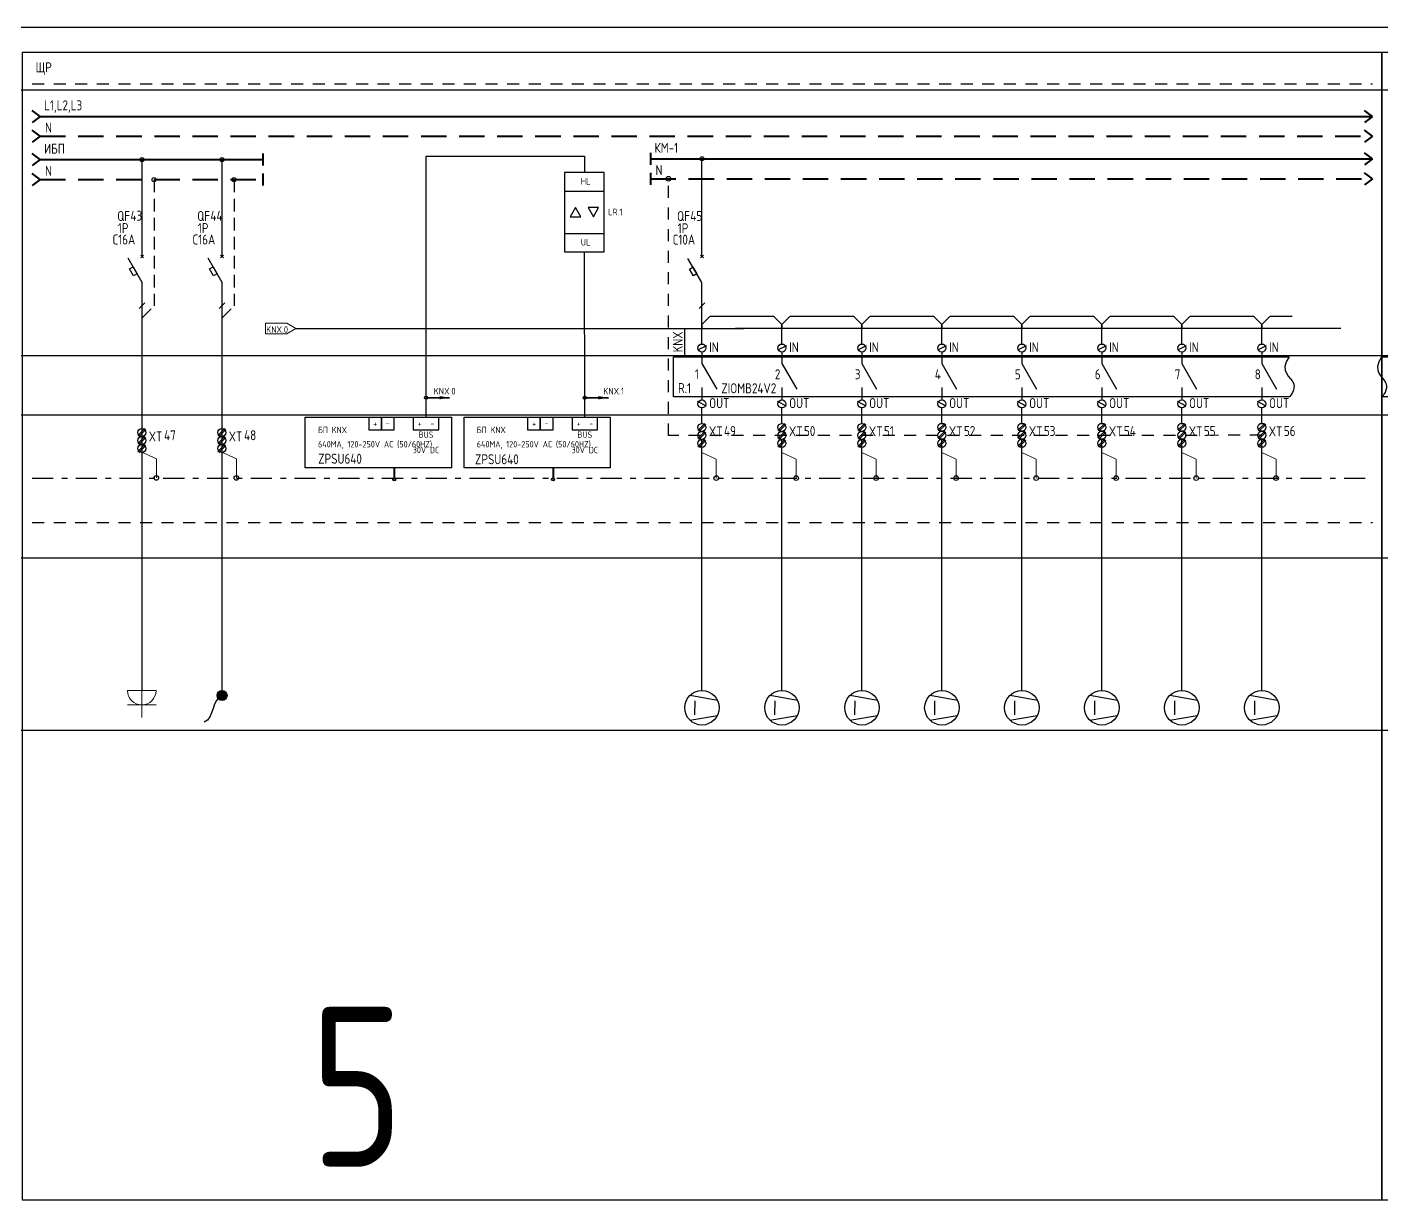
# Model space of a CAD drawing. Header units: millimetres. Extents: x -174 to 283928, y 1291 to 21053.
# Drawn here: x 1416.2 to 1755, y 1291 to 1584.4 of the extents above; entities that cross this region are included whole.
import ezdxf
from ezdxf.enums import TextEntityAlignment as Align

# ---------------------------------------------------------------- set-up
doc = ezdxf.new("R2010")
doc.units = ezdxf.units.MM
for name, pattern in [('HIDDEN2', [4.7625, 3.175, -1.5875]), ('JIS_02_0.7', [1.35, 0.75, -0.6]), ('Штрихштриховая', [10.936111, 5.291667, -2.116667, 1.411111, -2.116667])]:
    doc.linetypes.add(name, pattern=pattern)
doc.layers.add('0-Область подсчета', color=152, linetype='Continuous', plot=False, transparency=0.5)
doc.layers.add('0_ХТ', color=7, linetype='Continuous')
doc.layers.add('Нумерация QF', color=7, linetype='Continuous')
doc.layers.add('_0_ PE_проводник', color=3, linetype='Штрихштриховая', lineweight=20)
doc.layers.add('Таблицы', color=7, linetype='Continuous', lineweight=13)
doc.styles.get("Standard").update_dxf_attribs({"font": 'arial.ttf'})
doc.styles.add('UNC_A', font='GOST2304A.ttf')
doc.styles.add('Unecom', font='GOST2304A.ttf', dxfattribs={"height": 2.5})
doc.styles.add('СПДС 250', font='isocpeur.ttf', dxfattribs={"width": 0.8, "height": 250})
doc.dimstyles.new('ISO-25', dxfattribs={"dimtxt": 2.5, "dimasz": 2.5, "dimexe": 1.25, "dimexo": 0.625, "dimtad": 1, "dimtxsty": 'Standard', "dimcen": 2.5, "dimadec": 0, "dimazin": 0, "dimtfac": 1, "dimtmove": 0, "dimatfit": 3, "dimfxl": 1, "dimarcsym": 0})

# ---------------------------------------------------------------- blocks, each defined once
blk = doc.blocks.new('*U239')
at = {"lineweight": 40}
for p, q in [((0, 0), (-2, 1.5)), ((0, 0), (-2, -1.5)), ((0, -5), (-2, -3.5)), ((0, -5), (-2, -6.5))]:
    blk.add_line(p, q, dxfattribs=at)
at = {"linetype": 'ByBlock', "lineweight": 40}
for points in [[(0, 0), (55.66, 0)], [(55.66, 1.5), (55.66, -1.5)], [(55.66, -3.5), (55.66, -6.5)]]:
    blk.add_lwpolyline(points, dxfattribs=at)
at = {"color": 4, "linetype": 'HIDDEN2', "lineweight": 40, "ltscale": 2}
blk.add_lwpolyline([(0, -5), (55.66, -5)], dxfattribs=at)
at = {"insert": (1.24, -1.57), "char_height": 2.5, "attachment_point": 1, "style": 'UNC_A'}
blk.add_mtext_dynamic_manual_height_columns('N', width=3.8436, gutter_width=12.5, heights=[0], dxfattribs=at)
at = {"style": 'UNC_A'}
blk.add_attdef('ЛИНИЯ', (1, 1.5), '', height=2.5, dxfattribs=at)
blk = doc.blocks.new('*U28')
at = {"lineweight": 25}
blk.add_line((-0.7, -0.71), (0.7, 0.71), dxfattribs=at)
blk = doc.blocks.new('*U118')
for p, q in [((0, -36.27), (0, -12.05)), ((0, -42.79), (-3.51, -36.72)), ((-0.35, -36.62), (0.35, -35.91)), ((0.35, -36.62), (-0.35, -35.91)), ((0, -54.31), (0, -42.79))]:
    blk.add_line(p, q)
at = {"color": 4, "linetype": 'HIDDEN2'}
for p in [(3, -17.05), (0, -51.65)]:
    blk.add_line(p, (3, -48.65), dxfattribs=at)
blk.add_lwpolyline([(-2.12, -41.12), (-3.12, -39.39), (-2.25, -38.89), (-1.25, -40.62)], close=True)
for centre in [(0, -12.05), (3, -17.05)]:
    blk.add_circle(centre, 0.5)
at = {"insert": (-6.21, -24.9), "char_height": 2.5, "attachment_point": 1, "style": 'Unecom'}
blk.add_mtext_dynamic_manual_height_columns('\\pxql;QF', width=5.7065, gutter_width=12.5, heights=[4.37], dxfattribs=at)
at = {"style": 'Unecom'}
blk.add_attdef('N', (-3.15, -27.4), '', height=2.5, dxfattribs=at)
for tag, p in [('P', (-3.4, -30.43)), ('A', (-1.7, -33.28))]:
    blk.add_attdef(tag, text='', height=2.5, dxfattribs=at).set_placement(p, align=Align.RIGHT)
blk = doc.blocks.new('*U78')
h = blk.add_hatch()
h.set_pattern_fill('ANGLE', color=0)
h.set_pattern_definition([(0, (-2.5674, 3.856), (0, 6.985), [5.08, -1.905]), (90, (-2.5674, 3.856), (-6.985, 4e-16), [5.08, -1.905])])
h.paths.add_polyline_path([(1.25, -1.25, 1), (-1.25, -1.25, 1)])
at = {"linetype": 'ByBlock'}
h = blk.add_hatch(color=0, dxfattribs=at)
h.dxf.hatch_style = 1
h.paths.add_polyline_path([(1.25, -1.25, 1), (-1.25, -1.25, 1)])
at = {"color": 0, "linetype": 'ByBlock'}
blk.add_circle((0, -1.25), 1.25, dxfattribs=at)
at = {"color": 0, "linetype": 'ByBlock', "start_tangent": (-9.510702, -2.8276), "end_tangent": (-11.984182, -3.983771)}
blk.add_spline([(0, -1.25), (-4.46, -7.89)], degree=3, dxfattribs=at)
blk = doc.blocks.new('24-4')
for p, q in [((0, 19.84), (0, 23.7)), ((20, 19.84), (20, 23.7)), ((40, 19.84), (40, 23.7)), ((60, 19.84), (60, 23.7)), ((80, 19.84), (80, 23.7)), ((100, 19.84), (100, 23.7)), ((120, 19.84), (120, 23.7)), ((140, 19.84), (140, 23.7)), ((160, 19.84), (160, 23.7)), ((180, 19.84), (180, 23.7)), ((200, 19.84), (200, 23.7)), ((220, 19.84), (220, 23.7)), ((240, 19.84), (240, 23.7)), ((260, 19.84), (260, 23.7)), ((280, 19.84), (280, 23.7)), ((300, 19.84), (300, 23.7)), ((0, 17.84), (0, 14.96)), ((20, 17.84), (20, 14.96)), ((40, 17.84), (40, 14.96)), ((60, 17.84), (60, 14.96)), ((80, 17.84), (80, 14.96)), ((100, 17.84), (100, 14.96)), ((120, 17.84), (120, 14.96)), ((140, 17.84), (140, 14.96)), ((160, 17.84), (160, 14.96)), ((180, 17.84), (180, 14.96)), ((200, 17.84), (200, 14.96)), ((220, 17.84), (220, 14.96)), ((240, 17.84), (240, 14.96)), ((260, 17.84), (260, 14.96)), ((280, 17.84), (280, 14.96)), ((300, 17.84), (300, 14.96)), ((0, 14.96), (3.69, 8.57)), ((20, 14.96), (23.69, 8.57)), ((40, 14.96), (43.69, 8.57)), ((60, 14.96), (63.69, 8.57)), ((80, 14.96), (83.69, 8.57)), ((100, 14.96), (103.69, 8.57)), ((120, 14.96), (123.69, 8.57)), ((140, 14.96), (143.69, 8.57)), ((160, 14.96), (163.69, 8.57)), ((180, 14.96), (183.69, 8.57)), ((200, 14.96), (203.69, 8.57)), ((220, 14.96), (223.69, 8.57)), ((240, 14.96), (243.69, 8.57)), ((260, 14.96), (263.69, 8.57)), ((280, 14.96), (283.69, 8.57)), ((300, 14.96), (303.69, 8.57)), ((0, 8.96), (0, 5.86)), ((20, 8.96), (20, 5.86)), ((40, 8.96), (40, 5.86)), ((60, 8.96), (60, 5.86)), ((80, 8.96), (80, 5.86)), ((100, 8.96), (100, 5.86)), ((120, 8.96), (120, 5.86)), ((140, 8.96), (140, 5.86)), ((160, 8.96), (160, 5.86)), ((180, 8.96), (180, 5.86)), ((200, 8.96), (200, 5.86)), ((220, 8.96), (220, 5.86)), ((240, 8.96), (240, 5.86)), ((260, 8.96), (260, 5.86)), ((280, 8.96), (280, 5.86)), ((300, 8.96), (300, 5.86)), ((0, 0), (0, 3.86)), ((20, 0), (20, 3.86)), ((40, 0), (40, 3.86)), ((60, 0), (60, 3.86)), ((80, 0), (80, 3.86)), ((100, 0), (100, 3.86)), ((120, 0), (120, 3.86)), ((140, 0), (140, 3.86)), ((160, 0), (160, 3.86)), ((180, 0), (180, 3.86)), ((200, 0), (200, 3.86)), ((220, 0), (220, 3.86)), ((240, 0), (240, 3.86)), ((260, 0), (260, 3.86)), ((280, 0), (280, 3.86)), ((300, 0), (300, 3.86))]:
    blk.add_line(p, q)
at = {"linetype": 'ByBlock', "lineweight": -2}
for points in [[(1.1, 19.4), (-1.1, 18.28)], [(21.1, 19.4), (18.9, 18.28)], [(41.1, 19.4), (38.9, 18.28)], [(61.1, 19.4), (58.9, 18.28)], [(81.1, 19.4), (78.9, 18.28)], [(101.1, 19.4), (98.9, 18.28)], [(121.1, 19.4), (118.9, 18.28)], [(141.1, 19.4), (138.9, 18.28)], [(161.1, 19.4), (158.9, 18.28)], [(181.1, 19.4), (178.9, 18.28)], [(201.1, 19.4), (198.9, 18.28)], [(221.1, 19.4), (218.9, 18.28)], [(241.1, 19.4), (238.9, 18.28)], [(261.1, 19.4), (258.9, 18.28)], [(281.1, 19.4), (278.9, 18.28)], [(301.1, 19.4), (298.9, 18.28)], [(1.1, 4.3), (-1.1, 5.42)], [(21.1, 4.3), (18.9, 5.42)], [(41.1, 4.3), (38.9, 5.42)], [(61.1, 4.3), (58.9, 5.42)], [(81.1, 4.3), (78.9, 5.42)], [(101.1, 4.3), (98.9, 5.42)], [(121.1, 4.3), (118.9, 5.42)], [(141.1, 4.3), (138.9, 5.42)], [(161.1, 4.3), (158.9, 5.42)], [(181.1, 4.3), (178.9, 5.42)], [(201.1, 4.3), (198.9, 5.42)], [(221.1, 4.3), (218.9, 5.42)], [(241.1, 4.3), (238.9, 5.42)], [(261.1, 4.3), (258.9, 5.42)], [(281.1, 4.3), (278.9, 5.42)], [(301.1, 4.3), (298.9, 5.42)]]:
    blk.add_lwpolyline(points, dxfattribs=at)
for points in [[(-10.03, 16.65), (306.83, 16.65)], [(306.83, 16.65), (306.83, 6.65)], [(306.83, 6.65), (-9.94, 6.65)]]:
    blk.add_lwpolyline(points)
for centre in [(0, 18.84), (20, 18.84), (40, 18.84), (60, 18.84), (80, 18.84), (100, 18.84), (120, 18.84), (140, 18.84), (160, 18.84), (180, 18.84), (200, 18.84), (220, 18.84), (240, 18.84), (260, 18.84), (280, 18.84), (300, 18.84), (0, 4.86), (20, 4.86), (40, 4.86), (60, 4.86), (80, 4.86), (100, 4.86), (120, 4.86), (140, 4.86), (160, 4.86), (180, 4.86), (200, 4.86), (220, 4.86), (240, 4.86), (260, 4.86), (280, 4.86), (300, 4.86)]:
    blk.add_circle(centre, 1)
blk.add_open_spline([(-10.03, 16.65), (-12.64, 12.91), (-6.61, 10.25), (-9.94, 6.65), (-9.94, 6.65)], degree=3)
at = {"char_height": 2.5, "attachment_point": 1, "style": 'UNC_A'}
for s, width, heights, insert in [('IN', 3.0901, [3.08], (1.82, 20.28)), ('IN', 3.0901, [3.08], (21.82, 20.28)), ('IN', 3.0901, [3.08], (41.82, 20.28)), ('IN', 3.0901, [3.08], (61.82, 20.28)), ('IN', 3.0901, [3.08], (81.82, 20.28)), ('IN', 3.0901, [3.08], (101.82, 20.28)), ('IN', 3.0901, [3.08], (121.82, 20.28)), ('IN', 3.0901, [3.08], (141.82, 20.28)), ('IN', 3.0901, [3.08], (161.82, 20.28)), ('IN', 3.0901, [3.08], (181.82, 20.28)), ('IN', 3.0901, [3.08], (201.82, 20.28)), ('IN', 3.0901, [3.08], (221.82, 20.28)), ('IN', 3.0901, [3.08], (241.82, 20.28)), ('IN', 3.0901, [3.08], (261.82, 20.28)), ('IN', 3.0901, [3.08], (281.82, 20.28)), ('IN', 3.0901, [3.08], (301.82, 20.28)), ('9', 4.9854, [3.08], (-1.77, 13.52)), ('10', 4.9854, [3.08], (18.23, 13.52)), ('11', 4.9854, [3.08], (38.23, 13.52)), ('12', 4.9854, [3.08], (58.23, 13.52)), ('13', 4.9854, [3.08], (78.23, 13.52)), ('14', 4.9854, [3.08], (98.23, 13.52)), ('15', 4.9854, [3.08], (118.23, 13.52)), ('16', 4.9854, [3.08], (138.23, 13.52)), ('17', 4.9854, [3.08], (158.23, 13.52)), ('18', 14.3119, [4.09], (178.23, 13.52)), ('19', 4.9854, [3.08], (198.23, 13.52)), ('20', 4.9854, [3.08], (218.23, 13.52)), ('21', 4.9854, [3.08], (238.23, 13.52)), ('22', 4.9854, [3.08], (258.23, 13.52)), ('23', 4.9854, [3.08], (278.23, 13.52)), ('24', 4.9854, [3.08], (298.23, 13.52)), ('OUT', 4.6795, [3.08], (1.82, 6.3)), ('OUT', 4.6795, [3.08], (21.82, 6.3)), ('OUT', 4.6795, [3.08], (41.82, 6.3)), ('OUT', 4.6795, [3.08], (61.82, 6.3)), ('OUT', 4.6795, [3.08], (81.82, 6.3)), ('OUT', 4.6795, [3.08], (101.82, 6.3)), ('OUT', 4.6795, [3.08], (121.82, 6.3)), ('OUT', 4.6795, [3.08], (141.82, 6.3)), ('OUT', 4.6795, [3.08], (161.82, 6.3)), ('OUT', 4.6795, [3.08], (181.82, 6.3)), ('OUT', 4.6795, [3.08], (201.82, 6.3)), ('OUT', 4.6795, [3.08], (221.82, 6.3)), ('OUT', 4.6795, [3.08], (241.82, 6.3)), ('OUT', 4.6795, [3.08], (261.82, 6.3)), ('OUT', 4.6795, [3.08], (281.82, 6.3)), ('OUT', 4.6795, [3.08], (301.82, 6.3))]:
    blk.add_mtext_dynamic_manual_height_columns(s, width=width, gutter_width=12.5, heights=heights, dxfattribs=dict(at, insert=insert))
blk = doc.blocks.new('*U89')
at = {"color": 0}
for p, q in [((-1.72, 1.82), (2.25, 1.09)), ((-1.01, -1), (-1, 1.01)), ((-1.74, -1.8), (2.24, -1.12))]:
    blk.add_line(p, q, dxfattribs=at)
blk.add_circle((0, 0), 2.5, dxfattribs=at)
at = {"color": 18, "true_color": 0x000000, "style": 'Unecom'}
blk.add_attdef('V.', (-0.77, 5.77), '', height=2.5, dxfattribs=at)
blk = doc.blocks.new('XT')
at = {"color": 32, "true_color": 0xcd6928}
for p, q in [((0.75, 0), (-1, -1.75)), ((1, -0.25), (-0.75, -2))]:
    blk.add_line(p, q, dxfattribs=at)
at = {"color": 5}
for p, q in [((0.75, -2), (-1, -3.75)), ((1, -2.25), (-0.75, -4))]:
    blk.add_line(p, q, dxfattribs=at)
at = {"color": 3}
for p, q in [((0.75, -4), (-1, -5.75)), ((1, -4.25), (-0.75, -6))]:
    blk.add_line(p, q, dxfattribs=at)
at = {"color": 32, "true_color": 0xcd6928}
blk.add_circle((0, -1), 1, dxfattribs=at)
at = {"color": 5}
blk.add_circle((0, -3), 1, dxfattribs=at)
at = {"color": 3}
blk.add_circle((0, -5), 1, dxfattribs=at)
at = {"style": 'UNC_A'}
blk.add_attdef('1', (1.75, 0.11), '', height=2.5, dxfattribs=at)
blk = doc.blocks.new('*U116')
for p, q in [((0, -36.27), (0, -11.81)), ((0, -42.79), (-3.51, -36.72)), ((-0.35, -36.62), (0.35, -35.91)), ((0.35, -36.62), (-0.35, -35.91)), ((0, -54.31), (0, -42.79))]:
    blk.add_line(p, q)
blk.add_lwpolyline([(-2.12, -41.12), (-3.12, -39.39), (-2.25, -38.89), (-1.25, -40.62)], close=True)
blk.add_circle((0, -11.81), 0.5)
at = {"insert": (-6.21, -24.9), "char_height": 2.5, "attachment_point": 1, "style": 'Unecom'}
blk.add_mtext_dynamic_manual_height_columns('\\pxql;QF', width=5.7065, gutter_width=12.5, heights=[4.37], dxfattribs=at)
at = {"style": 'Unecom'}
blk.add_attdef('N', (-3.15, -27.4), '', height=2.5, dxfattribs=at)
for tag, p in [('P', (-3.4, -30.43)), ('A', (-1.7, -33.28))]:
    blk.add_attdef(tag, text='', height=2.5, dxfattribs=at).set_placement(p, align=Align.RIGHT)
blk = doc.blocks.new('*U238')
at = {"lineweight": 40}
for p, q in [((180.53, 0), (178.53, 1.5)), ((180.53, 0), (178.53, -1.5)), ((180.53, -5), (178.53, -3.5)), ((180.53, -5), (178.53, -6.5))]:
    blk.add_line(p, q, dxfattribs=at)
at = {"linetype": 'ByBlock', "lineweight": 40}
for points in [[(0, 1.5), (0, -1.5)], [(0, 0), (180.53, 0)], [(0, -3.5), (0, -6.5)]]:
    blk.add_lwpolyline(points, dxfattribs=at)
at = {"color": 4, "linetype": 'HIDDEN2', "lineweight": 40, "ltscale": 2}
blk.add_lwpolyline([(0, -5), (180.53, -5)], dxfattribs=at)
at = {"insert": (1.24, -1.57), "char_height": 2.5, "attachment_point": 1, "style": 'UNC_A'}
blk.add_mtext_dynamic_manual_height_columns('N', width=3.8436, gutter_width=12.5, heights=[0], dxfattribs=at)
at = {"style": 'UNC_A'}
blk.add_attdef('ЛИНИЯ', (1, 1.5), '', height=2.5, dxfattribs=at)
blk = doc.blocks.new('Розетка1')
at = {"layer": 'Таблицы', "color": 1}
for p, q in [((-83.5, 83.5), (83.5, 83.5)), ((0, 0), (0, 158.3)), ((-83.5, 0), (83.5, 0))]:
    blk.add_line(p, q, dxfattribs=at)
blk.add_arc((0, 0), 83.5, 0, 180, dxfattribs=at)
blk.add_arc((0, 0), 83.5, 0, 180, dxfattribs=at)
blk = doc.blocks.new('*U86')
at = {"lineweight": 40}
for p, q in [((0, 0), (-2, 1.5)), ((0, 0), (-2, -1.5)), ((333.18, 0), (331.18, 1.5)), ((333.18, 0), (331.18, -1.5)), ((0, -5), (-2, -3.5)), ((0, -5), (-2, -6.5)), ((333.18, -5), (331.18, -3.5)), ((333.18, -5), (331.18, -6.5))]:
    blk.add_line(p, q, dxfattribs=at)
at = {"linetype": 'ByBlock', "lineweight": 40}
blk.add_lwpolyline([(0, 0), (333.18, 0)], dxfattribs=at)
at = {"color": 4, "linetype": 'HIDDEN2', "lineweight": 40, "ltscale": 2}
blk.add_lwpolyline([(0, -5), (333.18, -5)], dxfattribs=at)
at = {"insert": (1.24, -1.57), "char_height": 2.5, "attachment_point": 1, "style": 'UNC_A'}
blk.add_mtext_dynamic_manual_height_columns('N', width=3.8436, gutter_width=12.5, heights=[0], dxfattribs=at)
at = {"style": 'UNC_A'}
blk.add_attdef('ЛИНИЯ', (1, 1.5), '', height=2.5, dxfattribs=at)
blk = doc.blocks.new('*U310')
at = {"lineweight": 30}
blk.add_lwpolyline([(0, 0), (5750, 0), (5750, -2000), (0, -2000)], close=True, dxfattribs=at)
for points in [[(2500, 0), (2500, -500), (3000, -500), (3000, 0)], [(4250, 0), (4250, -500), (5250, -500), (5250, 0)], [(3000, 0), (3000, -500), (3500, -500), (3500, 0)]]:
    blk.add_lwpolyline(points, dxfattribs=at)
at = {"style": 'Unecom'}
for s, p in [('+', (2753, -256)), ('-', (3242, -225)), ('+', (4500, -250)), ('-', (5000, -250))]:
    blk.add_text(s, height=250, dxfattribs=at).set_placement(p, align=Align.MIDDLE_CENTER)
at = {"style": 'СПДС 250', "width": 0.8}
for s, p in [('BUS', (4750, -691)), ('30V DC', (4750, -1295))]:
    blk.add_text(s, height=250, dxfattribs=at).set_placement(p, align=Align.MIDDLE_CENTER)
at = {"style": 'Unecom'}
for tag, p in [('ПОЗИЦИЯ_АВ', (500, -332)), ('ПОСТАВЩИК', (500, -630)), ('МАРКА', (498, -929)), ('НАПРЯЖЕНИЕ', (500, -1193)), ('ЧАСТОТА', (1196, -1193)), ('НОМИНАЛ', (498, -1476))]:
    blk.add_attdef(tag, p, '', height=250, dxfattribs=at)
blk = doc.blocks.new('*U309')
at = {"lineweight": 30}
blk.add_lwpolyline([(0, 0), (5750, 0), (5750, -2000), (0, -2000)], close=True, dxfattribs=at)
for points in [[(2500, 0), (2500, -500), (3000, -500), (3000, 0)], [(4250, 0), (4250, -500), (5250, -500), (5250, 0)], [(3000, 0), (3000, -500), (3500, -500), (3500, 0)]]:
    blk.add_lwpolyline(points, dxfattribs=at)
at = {"style": 'Unecom'}
for s, p in [('+', (2753, -256)), ('-', (3242, -225)), ('+', (4500, -250)), ('-', (5000, -250))]:
    blk.add_text(s, height=250, dxfattribs=at).set_placement(p, align=Align.MIDDLE_CENTER)
at = {"style": 'СПДС 250', "width": 0.8}
for s, p in [('BUS', (4750, -691)), ('30V DC', (4750, -1295))]:
    blk.add_text(s, height=250, dxfattribs=at).set_placement(p, align=Align.MIDDLE_CENTER)
at = {"style": 'Unecom'}
for tag, p in [('ПОЗИЦИЯ_АВ', (500, -332)), ('ПОСТАВЩИК', (500, -630)), ('МАРКА', (498, -929)), ('НАПРЯЖЕНИЕ', (500, -1193)), ('ЧАСТОТА', (1196, -1193)), ('НОМИНАЛ', (498, -1476))]:
    blk.add_attdef(tag, p, '', height=250, dxfattribs=at)

msp = doc.modelspace()

# ---------------------------------------------------------------- linework, layer by layer
at = {"color": 1}
msp.add_line((1580.701, 1501.899), (1580.701, 1508.949), dxfattribs=at)
for p, q in [((1585, 1505.089), (1585, 1508.949)), ((1605, 1505.089), (1605, 1508.949)), ((1625, 1505.089), (1625, 1508.949)), ((1645, 1505.089), (1645, 1508.949)), ((1665, 1505.089), (1665, 1508.949)), ((1685, 1505.089), (1685, 1508.949)), ((1705, 1505.089), (1705, 1508.949)), ((1725, 1505.089), (1725, 1508.949)), ((1585, 1503.089), (1585, 1500.212)), ((1605, 1503.089), (1605, 1500.212)), ((1625, 1503.089), (1625, 1500.212)), ((1645, 1503.089), (1645, 1500.212)), ((1665, 1503.089), (1665, 1500.212)), ((1685, 1503.089), (1685, 1500.212)), ((1705, 1503.089), (1705, 1500.212)), ((1725, 1503.089), (1725, 1500.212)), ((1585, 1500.212), (1588.689, 1493.822)), ((1605, 1500.212), (1608.689, 1493.822)), ((1625, 1500.212), (1628.689, 1493.822)), ((1645, 1500.212), (1648.689, 1493.822)), ((1665, 1500.212), (1668.689, 1493.822)), ((1685, 1500.212), (1688.689, 1493.822)), ((1705, 1500.212), (1708.689, 1493.822)), ((1725, 1500.212), (1728.689, 1493.822)), ((1585, 1494.212), (1585, 1491.109)), ((1605, 1494.212), (1605, 1491.109)), ((1625, 1494.212), (1625, 1491.109)), ((1645, 1494.212), (1645, 1491.109)), ((1665, 1494.212), (1665, 1491.109)), ((1685, 1494.212), (1685, 1491.109)), ((1705, 1494.212), (1705, 1491.109)), ((1725, 1494.212), (1725, 1491.109)), ((1585, 1485.249), (1585, 1489.109)), ((1605, 1485.249), (1605, 1489.109)), ((1625, 1485.249), (1625, 1489.109)), ((1645, 1485.249), (1645, 1489.109)), ((1665, 1485.249), (1665, 1489.109)), ((1685, 1485.249), (1685, 1489.109)), ((1705, 1485.249), (1705, 1489.109)), ((1725, 1485.249), (1725, 1489.109))]:
    msp.add_line(p, q)
at = {"color": 6}
for points in [[(1755, 1577.99), (1415, 1577.99), (1415, 1290.99), (1755, 1290.99), (1755, 1577.99)], [(2095, 1577.99), (1755, 1577.99), (1755, 1290.99), (2095, 1290.99), (2095, 1577.99)]]:
    msp.add_lwpolyline(points, dxfattribs=at)
at = {"linetype": 'JIS_02_0.7', "ltscale": 4}
for points in [[(1417.499, 1570.16), (1752.679, 1570.16)], [(1417.499, 1460.471), (1752.679, 1460.471)]]:
    msp.add_lwpolyline(points, dxfattribs=at)
at = {"color": 1}
for points in [[(1516.002, 1486.803), (1516.002, 1552.082), (1555.614, 1552.082), (1555.614, 1547.963)], [(1555.705, 1486.803), (1555.614, 1528.112)], [(1483.471, 1508.949), (1483.471, 1508.949), (1595.478, 1508.949), (1595.478, 1508.949)], [(1744.764, 1508.949), (1593.409, 1508.949)], [(1516.002, 1491.657), (1521.906, 1491.657)], [(1555.705, 1486.803), (1555.705, 1491.657)], [(1555.705, 1491.657), (1561.608, 1491.657)]]:
    msp.add_lwpolyline(points, dxfattribs=at)
at = {"color": 4, "linetype": 'JIS_02_0.7', "ltscale": 4}
msp.add_lwpolyline([(1725, 1482.248), (1576.639, 1482.228), (1576.639, 1546.422)], dxfattribs=at)
for points in [[(1605, 1508.949), (1605, 1509.949), (1603, 1511.949), (1587, 1511.949), (1585, 1509.949), (1585, 1508.949)], [(1625, 1508.949), (1625, 1509.949), (1623, 1511.949), (1607, 1511.949), (1605, 1509.949), (1605, 1508.949)], [(1645, 1508.949), (1645, 1509.949), (1643, 1511.949), (1627, 1511.949), (1625, 1509.949), (1625, 1508.949)], [(1665, 1508.949), (1665, 1509.949), (1663, 1511.949), (1647, 1511.949), (1645, 1509.949), (1645, 1508.949)], [(1685, 1508.949), (1685, 1509.949), (1683, 1511.949), (1667, 1511.949), (1665, 1509.949), (1665, 1508.949)], [(1705, 1508.949), (1705, 1509.949), (1703, 1511.949), (1687, 1511.949), (1685, 1509.949), (1685, 1508.949)], [(1725, 1508.949), (1725, 1509.949), (1723, 1511.949), (1707, 1511.949), (1705, 1509.949), (1705, 1508.949)], [(1732.583, 1511.949), (1727, 1511.949), (1725, 1509.949), (1725, 1508.949)], [(1445, 1418.422), (1445, 1508.949)], [(1465, 1418.422), (1465, 1508.949)], [(1731.913, 1491.899), (1577.902, 1491.899), (1577.902, 1501.899), (1731.828, 1501.899)], [(1584.998, 1418.422), (1585, 1481.249)], [(1604.998, 1418.422), (1605, 1481.249)], [(1624.998, 1418.422), (1625, 1481.249)], [(1644.998, 1418.422), (1645, 1481.249)], [(1644.998, 1418.422), (1645, 1481.249)], [(1664.998, 1418.422), (1665, 1481.249)], [(1664.998, 1418.422), (1665, 1481.249)], [(1684.998, 1418.422), (1685, 1481.249)], [(1684.998, 1418.422), (1685, 1481.249)], [(1704.998, 1418.422), (1705, 1481.249)], [(1704.998, 1418.422), (1705, 1481.249)], [(1724.998, 1418.422), (1725, 1481.249)], [(1724.998, 1418.422), (1725, 1481.249)]]:
    msp.add_lwpolyline(points)
at = {"color": 1, "linetype": 'ByBlock', "lineweight": 20}
msp.add_lwpolyline([(1481.161, 1510.273), (1483.471, 1508.949), (1481.161, 1507.626), (1475.867, 1507.626), (1475.867, 1510.273)], close=True, dxfattribs=at)
at = {"linetype": 'ByBlock', "lineweight": -2}
for points in [[(1586.104, 1504.651), (1583.896, 1503.527)], [(1606.104, 1504.651), (1603.896, 1503.527)], [(1626.104, 1504.651), (1623.896, 1503.527)], [(1646.104, 1504.651), (1643.896, 1503.527)], [(1666.104, 1504.651), (1663.896, 1503.527)], [(1686.104, 1504.651), (1683.896, 1503.527)], [(1706.104, 1504.651), (1703.896, 1503.527)], [(1726.104, 1504.651), (1723.896, 1503.527)], [(1586.104, 1489.547), (1583.896, 1490.671)], [(1606.104, 1489.547), (1603.896, 1490.671)], [(1626.104, 1489.547), (1623.896, 1490.671)], [(1646.104, 1489.547), (1643.896, 1490.671)], [(1666.104, 1489.547), (1663.896, 1490.671)], [(1686.104, 1489.547), (1683.896, 1490.671)], [(1706.104, 1489.547), (1703.896, 1490.671)], [(1726.104, 1489.547), (1723.896, 1490.671)]]:
    msp.add_lwpolyline(points, dxfattribs=at)
at = {"color": 3, "linetype": 'Штрихштриховая', "lineweight": 40}
for points in [[(1508.059, 1474.093), (1508.059, 1471.211)], [(1547.761, 1474.093), (1547.761, 1471.211)]]:
    msp.add_lwpolyline(points, dxfattribs=at)
at = {"color": 3, "linetype": 'Штрихштриховая'}
msp.add_lwpolyline([(1417.499, 1471.568), (1752.679, 1471.568)], dxfattribs=at)
at = {"color": 0, "linetype": 'ByBlock', "lineweight": -3}
for centre, radius in [((1576.623, 1546.422), 0.575), ((1448.573, 1471.59), 0.575), ((1468.573, 1471.59), 0.575), ((1508.059, 1471.211), 0.38), ((1508.059, 1471.211), 0.38), ((1547.761, 1471.211), 0.38), ((1588.573, 1471.545), 0.575), ((1608.573, 1471.545), 0.575), ((1628.573, 1471.545), 0.575), ((1648.573, 1471.545), 0.575), ((1668.573, 1471.545), 0.575), ((1688.573, 1471.545), 0.575), ((1708.573, 1471.545), 0.575), ((1728.573, 1471.545), 0.575)]:
    msp.add_circle(centre, radius, dxfattribs=at)
for centre in [(1585, 1504.089), (1605, 1504.089), (1625, 1504.089), (1645, 1504.089), (1665, 1504.089), (1685, 1504.089), (1705, 1504.089), (1725, 1504.089), (1585, 1490.109), (1605, 1490.109), (1625, 1490.109), (1645, 1490.109), (1665, 1490.109), (1685, 1490.109), (1705, 1490.109), (1725, 1490.109)]:
    msp.add_circle(centre, 1)
at = {"color": 1, "linetype": 'ByBlock', "lineweight": -3}
for centre in [(1516.002, 1491.657), (1516.002, 1491.657), (1555.705, 1491.657), (1555.705, 1491.657)]:
    msp.add_circle(centre, 0.38, dxfattribs=at)
msp.add_open_spline([(1731.828, 1501.899), (1729.212, 1498.158), (1735.247, 1495.5), (1731.913, 1491.899), (1731.913, 1491.899)], degree=3)
at = {"layer": '0-Область подсчета'}
for points in [[(147.309, 1584.367), (6296.248, 1584.367), (6296.248, 1408.375), (147.309, 1408.375)], [(150.349, 1568.697), (6220.211, 1568.697), (6220.211, 1502.163), (150.349, 1502.163)], [(142.142, 1487.401), (6300.609, 1487.401), (6300.609, 1451.513), (142.142, 1451.513)]]:
    msp.add_lwpolyline(points, close=True, dxfattribs=at)
at = {"layer": '_0_ PE_проводник'}
for points in [[(1448.573, 1471.59), (1448.573, 1476.358), (1444.944, 1478.006)], [(1468.573, 1471.59), (1468.573, 1476.358), (1464.944, 1478.006)], [(1588.573, 1471.545), (1588.573, 1476.313), (1585, 1477.936)], [(1608.573, 1471.545), (1608.573, 1476.313), (1605, 1477.936)], [(1628.573, 1471.545), (1628.573, 1476.313), (1625, 1477.936)], [(1648.573, 1471.545), (1648.573, 1476.313), (1645, 1477.936)], [(1668.573, 1471.545), (1668.573, 1476.313), (1665, 1477.936)], [(1688.573, 1471.545), (1688.573, 1476.313), (1685, 1477.936)], [(1708.573, 1471.545), (1708.573, 1476.313), (1705, 1477.936)], [(1728.573, 1471.545), (1728.573, 1476.313), (1725, 1477.936)]]:
    msp.add_lwpolyline(points, dxfattribs=at)
at = {"layer": 'Нумерация QF'}
for points in [[(1560.576, 1547.963), (1550.651, 1547.963), (1550.651, 1528.112), (1560.576, 1528.112), (1560.576, 1547.963)], [(1550.651, 1543.331), (1560.576, 1543.331)], [(1552.054, 1536.915), (1554.7, 1536.915), (1553.377, 1539.207), (1552.054, 1536.915)], [(1559.174, 1539.207), (1556.527, 1539.207), (1557.85, 1536.915), (1559.174, 1539.207)], [(1550.651, 1532.744), (1560.576, 1532.744)]]:
    msp.add_lwpolyline(points, dxfattribs=at)

# ---------------------------------------------------------------- block references
for name, p, values in [('*U86', (1419.499, 1562.041), {'ЛИНИЯ': 'L1,L2,L3'}), ('*U239', (1419.499, 1551.207), {'ЛИНИЯ': 'ИБП'}), ('*U238', (1572.147, 1551.422), {'ЛИНИЯ': 'КМ-1'})]:
    msp.add_blockref(name, p).add_auto_attribs(values)
at = {"color": 1}
ref = msp.add_blockref('*U118', (1445, 1563.257), dxfattribs=at)
ref.add_attrib('P', '1P', dxfattribs={"height": 2.5, "style": 'Unecom'}).set_placement((1441.604, 1532.823), align=Align.RIGHT)
ref.add_attrib('A', 'С16А', dxfattribs={"height": 2.5, "style": 'Unecom'}).set_placement((1443.297, 1529.977), align=Align.RIGHT)
ref = msp.add_blockref('*U118', (1465, 1563.257), dxfattribs=at)
ref.add_attrib('P', '1P', dxfattribs={"height": 2.5, "style": 'Unecom'}).set_placement((1461.604, 1532.823), align=Align.RIGHT)
ref.add_attrib('A', 'С16А', dxfattribs={"height": 2.5, "style": 'Unecom'}).set_placement((1463.297, 1529.977), align=Align.RIGHT)
ref = msp.add_blockref('*U116', (1585, 1563.234), dxfattribs=at)
ref.add_attrib('P', '1P', dxfattribs={"height": 2.5, "style": 'Unecom'}).set_placement((1581.604, 1532.8), align=Align.RIGHT)
ref.add_attrib('A', 'С10А', dxfattribs={"height": 2.5, "style": 'Unecom'}).set_placement((1583.297, 1529.954), align=Align.RIGHT)
for name, p in [('*U28', (1445, 1514.707)), ('*U28', (1465, 1514.707)), ('*U28', (1585, 1514.684)), ('24-4', (1765, 1485.249))]:
    msp.add_blockref(name, p)
ref = msp.add_blockref('XT', (1444.932, 1483.946))
ref.add_attrib('1', 'XT', (1446.68, 1480.703), dxfattribs={"height": 2.5, "style": 'UNC_A'})
ref = msp.add_blockref('XT', (1464.932, 1483.946))
ref.add_attrib('1', 'XT', (1466.68, 1480.703), dxfattribs={"height": 2.5, "style": 'UNC_A'})
at = {"xscale": 0.006354619812542778, "yscale": 0.006354619812542778, "zscale": 0.006354619812542778}
for name, p in [('*U310', (1485.818, 1486.803)), ('*U309', (1525.52, 1486.803))]:
    msp.add_blockref(name, p, dxfattribs=at).add_auto_attribs({'ПОСТАВЩИК': 'БП KNX', 'НАПРЯЖЕНИЕ': '640MA, 120-250V AC (50/60HZ)'})
ref = msp.add_blockref('XT', (1585, 1485.228))
ref.add_attrib('1', 'XT', (1586.748, 1481.985), dxfattribs={"height": 2.5, "style": 'UNC_A'})
ref = msp.add_blockref('XT', (1605, 1485.228))
ref.add_attrib('1', 'XT', (1606.748, 1481.985), dxfattribs={"height": 2.5, "style": 'UNC_A'})
ref = msp.add_blockref('XT', (1625, 1485.228))
ref.add_attrib('1', 'XT', (1626.748, 1481.985), dxfattribs={"height": 2.5, "style": 'UNC_A'})
ref = msp.add_blockref('XT', (1645, 1485.248))
ref.add_attrib('1', 'XT', (1646.748, 1482.006), dxfattribs={"height": 2.5, "style": 'UNC_A'})
ref = msp.add_blockref('XT', (1665, 1485.248))
ref.add_attrib('1', 'XT', (1666.748, 1482.006), dxfattribs={"height": 2.5, "style": 'UNC_A'})
ref = msp.add_blockref('XT', (1685, 1485.248))
ref.add_attrib('1', 'XT', (1686.748, 1482.006), dxfattribs={"height": 2.5, "style": 'UNC_A'})
ref = msp.add_blockref('XT', (1705, 1485.248))
ref.add_attrib('1', 'XT', (1706.748, 1482.006), dxfattribs={"height": 2.5, "style": 'UNC_A'})
ref = msp.add_blockref('XT', (1725, 1485.248))
ref.add_attrib('1', 'XT', (1726.748, 1482.006), dxfattribs={"height": 2.5, "style": 'UNC_A'})
at = {"xscale": 0.04278754414747103, "yscale": 0.04278754414747103, "zscale": 0.04278754414747103, "rotation": 180}
msp.add_blockref('Розетка1', (1444.931, 1418.4), dxfattribs=at)
at = {"color": 1, "linetype": 'ByBlock'}
msp.add_blockref('*U78', (1465, 1418.422), dxfattribs=at)
at = {"color": 4, "xscale": 1.723700648534968, "yscale": 1.723700648534968, "zscale": 1.723700648534968}
for p in [(1585, 1414.092), (1605, 1414.092), (1625, 1414.092), (1645, 1414.092), (1665, 1414.092), (1685, 1414.092), (1705, 1414.092), (1725, 1414.092)]:
    msp.add_blockref('*U89', p, dxfattribs=at)

# ---------------------------------------------------------------- texts
for s, width, gutter_width, heights, insert, char_height, attachment_point, style in [('HL', 13.98094, 8.271, [0], (1554.718, 1545.763), 1.6543, 4, 'Unecom'), ('LR.1', 13.98094, 8.271, [0], (1561.54, 1538.107), 1.6543, 4, 'Unecom'), ('UL', 13.98094, 8.271, [0], (1554.718, 1530.544), 1.6543, 4, 'Unecom'), ('IN', 3.09006, 12.5, [3.076], (1586.815, 1505.532), 2.5, 1, 'UNC_A'), ('IN', 3.09006, 12.5, [3.076], (1606.815, 1505.532), 2.5, 1, 'UNC_A'), ('IN', 3.09006, 12.5, [3.076], (1626.815, 1505.532), 2.5, 1, 'UNC_A'), ('IN', 3.09006, 12.5, [3.076], (1646.815, 1505.532), 2.5, 1, 'UNC_A'), ('IN', 3.09006, 12.5, [3.076], (1666.815, 1505.532), 2.5, 1, 'UNC_A'), ('IN', 3.09006, 12.5, [3.076], (1686.815, 1505.532), 2.5, 1, 'UNC_A'), ('IN', 3.09006, 12.5, [3.076], (1706.815, 1505.532), 2.5, 1, 'UNC_A'), ('IN', 3.09006, 12.5, [3.076], (1726.815, 1505.532), 2.5, 1, 'UNC_A'), ('1', 4.98538, 12.5, [3.076], (1583.232, 1498.771), 2.5, 1, 'UNC_A'), ('2', 4.98538, 12.5, [3.076], (1603.232, 1498.771), 2.5, 1, 'UNC_A'), ('3', 4.98538, 12.5, [3.076], (1623.232, 1498.771), 2.5, 1, 'UNC_A'), ('4', 4.98538, 12.5, [3.076], (1643.232, 1498.771), 2.5, 1, 'UNC_A'), ('5', 4.98538, 12.5, [3.076], (1663.232, 1498.771), 2.5, 1, 'UNC_A'), ('6', 4.98538, 12.5, [3.076], (1683.232, 1498.771), 2.5, 1, 'UNC_A'), ('7', 4.98538, 12.5, [3.076], (1703.232, 1498.771), 2.5, 1, 'UNC_A'), ('8', 4.98538, 12.5, [3.076], (1723.232, 1498.771), 2.5, 1, 'UNC_A'), ('OUT', 4.67951, 12.5, [3.076], (1586.815, 1491.552), 2.5, 1, 'UNC_A'), ('OUT', 4.67951, 12.5, [3.076], (1606.815, 1491.552), 2.5, 1, 'UNC_A'), ('OUT', 4.67951, 12.5, [3.076], (1626.815, 1491.552), 2.5, 1, 'UNC_A'), ('OUT', 4.67951, 12.5, [3.076], (1646.815, 1491.552), 2.5, 1, 'UNC_A'), ('OUT', 4.67951, 12.5, [3.076], (1666.815, 1491.552), 2.5, 1, 'UNC_A'), ('OUT', 4.67951, 12.5, [3.076], (1686.815, 1491.552), 2.5, 1, 'UNC_A'), ('OUT', 4.67951, 12.5, [3.076], (1706.815, 1491.552), 2.5, 1, 'UNC_A'), ('OUT', 4.67951, 12.5, [3.076], (1726.815, 1491.552), 2.5, 1, 'UNC_A')]:
    msp.add_mtext_dynamic_manual_height_columns(s, width=width, gutter_width=gutter_width, heights=heights, dxfattribs=dict(insert=insert, char_height=char_height, attachment_point=attachment_point, style=style))
at = {"color": 1, "linetype": 'ByBlock', "lineweight": 20, "insert": (1478.768, 1508.718), "char_height": 1.65426, "width": 24.12767, "attachment_point": 5, "line_spacing_factor": 3.6, "style": 'Unecom'}
msp.add_mtext('\\pxsm0.75;KNX.0', dxfattribs=at)
at = {"color": 1, "insert": (1577.718, 1503.002), "char_height": 2.5, "attachment_point": 1, "rotation": 90, "style": 'UNC_A'}
msp.add_mtext_dynamic_manual_height_columns('KNX', width=3.09006, gutter_width=12.5, heights=[3.076], dxfattribs=at)
at = {"color": 1, "style": 'Unecom'}
for s, width, gutter_width, insert, char_height, attachment_point in [('KNX.0', 13.98094, 8.271, (1517.928, 1493.303), 1.6543, 4), ('KNX.1', 13.98094, 8.271, (1560.333, 1493.303), 1.6543, 4), ('R.1', 11.00949, 12.5, (1579.011, 1495.323), 2.5, 1)]:
    msp.add_mtext_dynamic_manual_height_columns(s, width=width, gutter_width=gutter_width, heights=[0], dxfattribs=dict(at, insert=insert, char_height=char_height, attachment_point=attachment_point))
at = {"color": 1, "style": 'UNC_A'}
for tag, p in [('ZIOMB24V2', (1589.852, 1492.771)), ('ZPSU640', (1489.029, 1475.146)), ('ZPSU640', (1528.253, 1475.012))]:
    msp.add_attdef(tag, p, '------', height=2.5, dxfattribs=at)
at = {"layer": '0_ХТ', "char_height": 2.5, "attachment_point": 4, "style": 'Unecom'}
for s, insert in [('49', (1590.511, 1483.308)), ('50', (1610.511, 1483.308)), ('51', (1630.511, 1483.308)), ('52', (1650.511, 1483.329)), ('53', (1670.511, 1483.329)), ('54', (1690.511, 1483.329)), ('55', (1710.511, 1483.329)), ('56', (1730.511, 1483.329)), ('47', (1450.511, 1482.274)), ('48', (1470.511, 1482.274))]:
    msp.add_mtext_dynamic_manual_height_columns(s, width=10.42076, gutter_width=12.5, heights=[0], dxfattribs=dict(at, insert=insert))
at = {"layer": 'Defpoints', "color": 6, "insert": (1487.024, 1339.307), "char_height": 40, "attachment_point": 1, "style": 'Unecom'}
msp.add_mtext_dynamic_manual_height_columns('5', width=99.92054, gutter_width=12.5, heights=[0], dxfattribs=at)
at = {"layer": 'Нумерация QF', "char_height": 2.5, "style": 'Unecom'}
for s, width, insert, attachment_point in [('ЩР', 13.62236, (1418.367, 1575.564), 1), ('ЩР', 13.62236, (1418.367, 1575.564), 1), ('43', 7.51, (1442.085, 1537.178), 4), ('44', 7.51, (1462.085, 1537.178), 4), ('45', 7.51, (1582.085, 1537.129), 4)]:
    msp.add_mtext_dynamic_manual_height_columns(s, width=width, gutter_width=12.5, heights=[0], dxfattribs=dict(at, insert=insert, attachment_point=attachment_point))

# ---------------------------------------------------------------- leaders
at = {"color": 1}
for points in [[(1521.906, 1491.657), (1516.002, 1491.657)], [(1561.608, 1491.657), (1555.705, 1491.657)]]:
    msp.add_leader(points, dimstyle='ISO-25', override={"dimgap": 0.625, "dimtad": 0}, dxfattribs=at)

doc.saveas('drawing.dxf')
